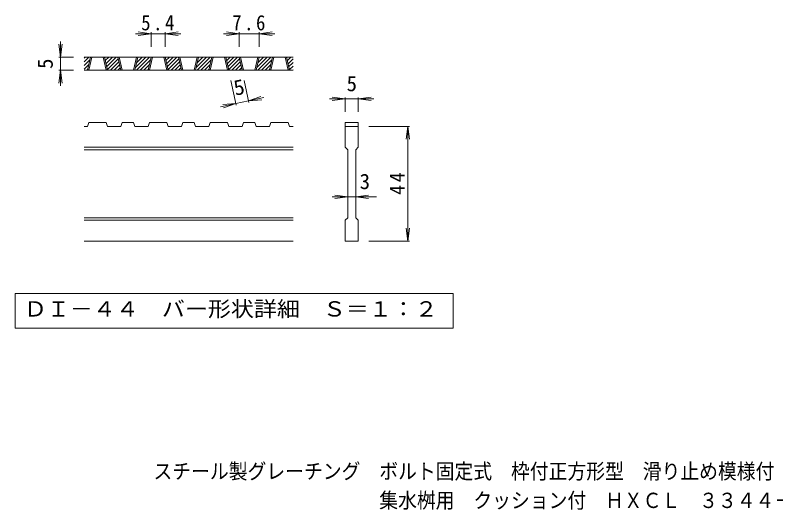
# Model space of a CAD drawing. Units: millimetres on the paper, enlarged 6 times, with parts at other scales. Extents: x -800 to 962, y -827 to 774.
# Drawn here: x -670 to 203, y -827 to -259 of the extents above; entities that cross this region are included whole.
import ezdxf
from ezdxf.enums import TextEntityAlignment as Align

# ---------------------------------------------------------------- set-up
doc = ezdxf.new("R2010")
doc.units = ezdxf.units.MM
doc.header["$LTSCALE"] = 6
doc.layers.add('D-0', color=3, linetype='Continuous', lineweight=9)
doc.layers.add('D-4', color=7, linetype='Continuous', lineweight=9)
doc.layers.add('F-5_F-5ﾚｲﾔ', color=2, linetype='Continuous')
doc.styles.add('ＭＳ ゴシック', font='')
doc.styles.get('ＭＳ ゴシック').set_extended_font_data('MS Gothic')

msp = doc.modelspace()

# ---------------------------------------------------------------- linework, layer by layer
at = {"layer": 'D-0'}
for p, q in [((-591.42, -312.579), (-585.98, -307.139)), ((-591.42, -308.336), (-590.223, -307.139)), ((-351.42, -307.139), (-591.42, -307.139)), ((-591.42, -316.822), (-584.723, -310.124)), ((-587.294, -322.139), (-584.084, -307.139)), ((-585.794, -322.139), (-582.584, -307.139)), ((-569.294, -307.139), (-566.084, -322.139)), ((-567.794, -307.139), (-564.584, -322.139)), ((-567.692, -307.618), (-567.213, -307.139)), ((-566.944, -311.113), (-562.97, -307.139)), ((-566.196, -314.607), (-558.727, -307.139)), ((-565.448, -318.102), (-554.485, -307.139)), ((-564.7, -321.597), (-552.064, -308.961)), ((-561, -322.139), (-551.317, -312.456)), ((-549.244, -322.139), (-552.454, -307.139)), ((-547.744, -322.139), (-550.954, -307.139)), ((-531.244, -307.139), (-534.454, -322.139)), ((-529.744, -307.139), (-532.954, -322.139)), ((-532.249, -318.845), (-520.544, -307.139)), ((-531.301, -322.139), (-516.301, -307.139)), ((-531.094, -313.447), (-524.786, -307.139)), ((-529.939, -308.049), (-529.029, -307.139)), ((-527.059, -322.139), (-515.044, -310.124)), ((-517.615, -322.139), (-514.405, -307.139)), ((-516.115, -322.139), (-512.905, -307.139)), ((-499.615, -307.139), (-496.405, -322.139)), ((-498.115, -307.139), (-494.905, -322.139)), ((-498.012, -307.618), (-497.533, -307.139)), ((-497.264, -311.113), (-493.291, -307.139)), ((-496.517, -314.607), (-489.048, -307.139)), ((-495.769, -318.102), (-484.806, -307.139)), ((-495.021, -321.597), (-482.385, -308.961)), ((-491.32, -322.139), (-481.637, -312.456)), ((-479.565, -322.139), (-482.775, -307.139)), ((-478.065, -322.139), (-481.275, -307.139)), ((-461.565, -307.139), (-464.775, -322.139)), ((-460.065, -307.139), (-463.275, -322.139)), ((-462.57, -318.845), (-450.864, -307.139)), ((-461.622, -322.139), (-446.622, -307.139)), ((-461.415, -313.447), (-455.107, -307.139)), ((-460.26, -308.049), (-459.35, -307.139)), ((-457.379, -322.139), (-445.364, -310.124)), ((-447.936, -322.139), (-444.726, -307.139)), ((-446.436, -322.139), (-443.226, -307.139)), ((-429.936, -307.139), (-426.726, -322.139)), ((-428.436, -307.139), (-425.226, -322.139)), ((-428.333, -307.618), (-427.854, -307.139)), ((-427.585, -311.113), (-423.612, -307.139)), ((-426.837, -314.607), (-419.369, -307.139)), ((-426.09, -318.102), (-415.126, -307.139)), ((-425.342, -321.597), (-412.706, -308.961)), ((-421.641, -322.139), (-411.958, -312.456)), ((-409.886, -322.139), (-413.096, -307.139)), ((-408.386, -322.139), (-411.596, -307.139)), ((-391.886, -307.139), (-395.096, -322.139)), ((-390.386, -307.139), (-393.596, -322.139)), ((-392.891, -318.845), (-381.185, -307.139)), ((-391.943, -322.139), (-376.943, -307.139)), ((-391.736, -313.447), (-385.428, -307.139)), ((-390.581, -308.049), (-389.67, -307.139)), ((-387.7, -322.139), (-375.685, -310.124)), ((-378.256, -322.139), (-375.046, -307.139)), ((-376.756, -322.139), (-373.546, -307.139)), ((-360.256, -307.139), (-357.046, -322.139)), ((-358.756, -307.139), (-355.546, -322.139)), ((-358.654, -307.618), (-358.175, -307.139)), ((-357.906, -311.113), (-353.932, -307.139)), ((-357.158, -314.607), (-351.42, -308.869)), ((-356.41, -318.102), (-351.42, -313.112)), ((-591.42, -321.064), (-585.878, -315.522)), ((-351.42, -322.139), (-591.42, -322.139)), ((-588.253, -322.139), (-587.033, -320.92)), ((-556.757, -322.139), (-550.569, -315.951)), ((-552.514, -322.139), (-549.821, -319.446)), ((-522.816, -322.139), (-516.199, -315.522)), ((-518.573, -322.139), (-517.354, -320.92)), ((-487.078, -322.139), (-480.89, -315.951)), ((-482.835, -322.139), (-480.142, -319.446)), ((-453.137, -322.139), (-446.52, -315.522)), ((-448.894, -322.139), (-447.675, -320.92)), ((-417.399, -322.139), (-411.21, -315.951)), ((-413.156, -322.139), (-410.462, -319.446)), ((-383.457, -322.139), (-376.84, -315.522)), ((-379.215, -322.139), (-377.995, -320.92)), ((-355.662, -321.597), (-351.42, -317.355)), ((-351.962, -322.139), (-351.42, -321.597)), ((-587.294, -386.639), (-585.794, -382.139)), ((-566.084, -382.139), (-585.794, -382.139)), ((-566.084, -382.139), (-564.584, -386.639)), ((-549.244, -386.639), (-547.744, -382.139)), ((-534.454, -382.139), (-547.744, -382.139)), ((-534.454, -382.139), (-532.954, -386.639)), ((-517.615, -386.639), (-516.115, -382.139)), ((-496.405, -382.139), (-516.115, -382.139)), ((-494.905, -386.639), (-496.405, -382.139)), ((-479.565, -386.639), (-478.065, -382.139)), ((-464.775, -382.139), (-478.065, -382.139)), ((-464.775, -382.139), (-463.275, -386.639)), ((-447.936, -386.639), (-446.436, -382.139)), ((-446.436, -382.139), (-426.726, -382.139)), ((-425.226, -386.639), (-426.726, -382.139)), ((-409.886, -386.639), (-408.386, -382.139)), ((-395.096, -382.139), (-408.386, -382.139)), ((-395.096, -382.139), (-393.596, -386.639)), ((-378.256, -386.639), (-376.756, -382.139)), ((-376.756, -382.139), (-357.046, -382.139)), ((-355.546, -386.639), (-357.046, -382.139)), ((-291.42, -382.139), (-276.42, -382.139)), ((-291.42, -382.139), (-291.42, -386.639)), ((-276.42, -382.139), (-276.42, -386.639)), ((-587.294, -386.639), (-591.42, -386.639)), ((-549.244, -386.639), (-564.584, -386.639)), ((-517.615, -386.639), (-532.954, -386.639)), ((-479.565, -386.639), (-494.905, -386.639)), ((-447.936, -386.639), (-463.275, -386.639)), ((-409.886, -386.639), (-425.226, -386.639)), ((-378.256, -386.639), (-393.596, -386.639)), ((-351.42, -386.639), (-355.546, -386.639)), ((-291.42, -386.639), (-276.42, -386.639)), ((-291.42, -410.639), (-291.42, -386.639)), ((-276.42, -386.639), (-276.42, -410.639)), ((-351.42, -410.639), (-591.42, -410.639)), ((-351.42, -413.639), (-591.42, -413.639)), ((-291.42, -410.639), (-288.42, -413.639)), ((-288.42, -491.639), (-288.42, -413.639)), ((-279.42, -413.639), (-276.42, -410.639)), ((-279.42, -413.639), (-279.42, -491.639)), ((-351.42, -491.639), (-591.42, -491.639)), ((-351.42, -494.639), (-591.42, -494.639)), ((-279.42, -491.639), (-276.42, -494.639)), ((-276.42, -494.639), (-276.42, -518.639)), ((-351.42, -518.639), (-591.42, -518.639)), ((-276.42, -518.639), (-291.42, -518.639))]:
    msp.add_line(p, q, dxfattribs=at)
msp.add_lwpolyline([(-291.42, -518.639), (-291.42, -494.639), (-288.42, -491.639)], dxfattribs=at)
at = {"layer": 'D-0', "color": 7}
msp.add_lwpolyline([(-670.413, -578.639), (-670.413, -618.51), (-167.428, -618.51), (-167.428, -578.639)], close=True, dxfattribs=at)
at = {"layer": 'D-4'}
for p, q in [((-514.405, -280.139), (-529.277, -278.181)), ((-514.405, -278.339), (-514.405, -295.139)), ((-498.115, -280.139), (-483.243, -278.181)), ((-498.115, -278.339), (-498.115, -295.139)), ((-413.096, -280.139), (-427.968, -278.181)), ((-413.096, -278.339), (-413.096, -295.139)), ((-390.386, -280.139), (-375.514, -278.181)), ((-390.386, -278.339), (-390.386, -295.139)), ((-514.405, -280.139), (-532.405, -280.139)), ((-514.405, -280.139), (-529.277, -282.097)), ((-498.115, -280.139), (-514.405, -280.139)), ((-498.115, -280.139), (-483.243, -282.097)), ((-498.115, -280.139), (-480.115, -280.139)), ((-413.096, -280.139), (-431.096, -280.139)), ((-413.096, -280.139), (-427.968, -282.097)), ((-390.386, -280.139), (-413.096, -280.139)), ((-390.386, -280.139), (-375.514, -282.097)), ((-390.386, -280.139), (-372.386, -280.139)), ((-618.42, -307.139), (-620.378, -292.267)), ((-618.42, -307.139), (-618.42, -289.139)), ((-618.42, -307.139), (-616.462, -292.267)), ((-620.22, -307.139), (-603.42, -307.139)), ((-618.42, -307.139), (-618.42, -322.139)), ((-618.42, -322.139), (-620.378, -337.011)), ((-620.22, -322.139), (-603.42, -322.139)), ((-618.42, -322.139), (-616.462, -337.011)), ((-618.42, -322.139), (-618.42, -340.139)), ((-416.644, -362.241), (-422.715, -333.873)), ((-401.976, -359.102), (-407.375, -333.873)), ((-402.353, -357.342), (-417.021, -360.481)), ((-402.353, -357.342), (-388.22, -352.315)), ((-402.353, -357.342), (-384.751, -353.575)), ((-402.353, -357.342), (-387.401, -356.145)), ((-291.42, -355.139), (-309.42, -355.139)), ((-291.42, -355.139), (-306.292, -353.181)), ((-291.42, -355.139), (-306.292, -357.097)), ((-291.42, -353.339), (-291.42, -370.139)), ((-276.42, -355.139), (-291.42, -355.139)), ((-276.42, -355.139), (-261.549, -353.181)), ((-276.42, -353.339), (-276.42, -370.139)), ((-276.42, -355.139), (-261.549, -357.097)), ((-276.42, -355.139), (-258.42, -355.139)), ((-417.021, -360.481), (-434.622, -364.248)), ((-417.021, -360.481), (-431.973, -361.678)), ((-417.021, -360.481), (-431.153, -365.508)), ((-217.62, -386.639), (-264.42, -386.639)), ((-219.42, -386.639), (-221.378, -401.51)), ((-219.42, -386.639), (-217.462, -401.51)), ((-219.42, -518.639), (-219.42, -386.639)), ((-288.42, -467.639), (-306.42, -467.639)), ((-288.42, -467.639), (-303.292, -465.681)), ((-288.42, -467.639), (-303.292, -469.597)), ((-279.42, -467.639), (-288.42, -467.639)), ((-279.42, -467.639), (-264.549, -465.681)), ((-279.42, -467.639), (-264.549, -469.597)), ((-279.42, -467.639), (-255.42, -467.639)), ((-219.42, -518.639), (-221.378, -503.767)), ((-219.42, -518.639), (-217.462, -503.767)), ((-217.62, -518.639), (-264.42, -518.639))]:
    msp.add_line(p, q, dxfattribs=at)

# ---------------------------------------------------------------- texts
at = {"layer": 'D-0', "color": 2, "style": 'ＭＳ ゴシック', "width": 1.1}
msp.add_text('ＤＩ－４４\u3000バー形状詳細\u3000Ｓ＝１：２', height=17.6, dxfattribs=at).set_placement((-660.42, -610.574), align=Align.BOTTOM_LEFT)
at = {"layer": 'D-4', "color": 2, "style": 'ＭＳ ゴシック'}
for rotation, p in [(90, (-622.02, -320.639)), (12.079, (-416.307, -356.647))]:
    msp.add_text('5', height=17.6, rotation=rotation, dxfattribs=at).set_placement(p, align=Align.BOTTOM_LEFT)
for s, p in [('5', (-289.92, -351.539)), ('3', (-274.92, -464.039))]:
    msp.add_text(s, height=17.6, dxfattribs=at).set_placement(p, align=Align.BOTTOM_LEFT)
at = {"layer": 'D-4', "color": 2, "char_height": 17.6, "attachment_point": 7, "style": 'ＭＳ ゴシック'}
for s, insert in [('\\T1.27;\\W0.9;5.4', (-525.76, -276.539)), ('\\T1.27;\\W0.9;7.6', (-421.241, -276.539))]:
    msp.add_mtext(s, dxfattribs=dict(at, insert=insert))
at = {"layer": 'D-4', "color": 2, "insert": (-223.02, -465.389), "char_height": 17.6, "attachment_point": 7, "rotation": 90, "style": 'ＭＳ ゴシック'}
msp.add_mtext('\\T1.27;\\W0.95;44', dxfattribs=at)
at = {"layer": 'F-5_F-5ﾚｲﾔ', "style": 'ＭＳ ゴシック', "width": 0.9}
for s, p in [('スチール製グレーチング\u3000ボルト固定式\u3000枠付正方形型\u3000滑り止め模様付', (-511.641, -797.213)), ('集水桝用\u3000クッション付\u3000ＨＸＣＬ\u3000３３４４－ｂ', (-252.375, -830.689))]:
    msp.add_text(s, height=17.6, dxfattribs=at).set_placement(p, align=Align.BOTTOM_LEFT)

doc.saveas('drawing.dxf')
